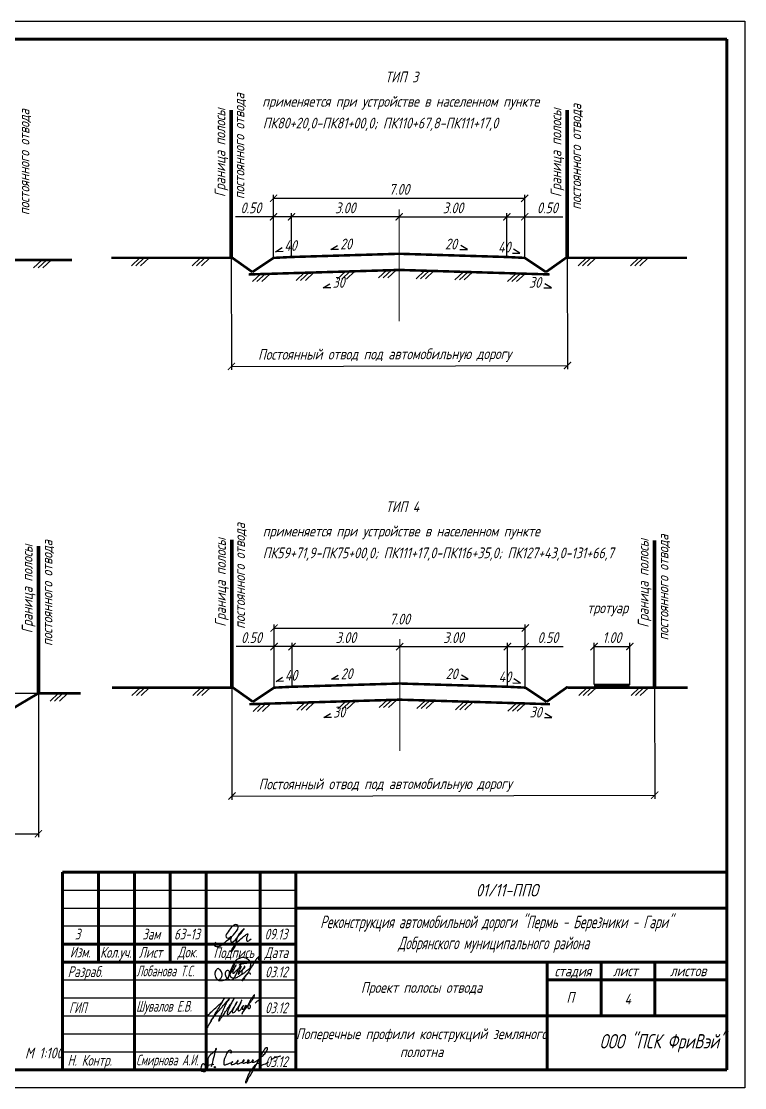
# Model space of a CAD drawing. Header units: inches. Extents: x 1146 to 1566, y -325 to -28.
# Drawn here: x 1364.7 to 1566.2, y -324.6 to -27.6 of the extents above; entities that cross this region are included whole.
import ezdxf
from ezdxf.enums import TextEntityAlignment as Align

# ---------------------------------------------------------------- set-up
doc = ezdxf.new("R2010")
doc.units = ezdxf.units.IN
doc.header["$MEASUREMENT"] = 0
doc.linetypes.add('CENTER', pattern=[50.8, 31.75, -6.35, 6.35, -6.35])
doc.linetypes.add('CONTI', pattern=[0])
for name, color, linetype in [('FORMAT', 7, 'Continuous'), ('RAMKA', 7, 'CONTI'), ('ось', 1, 'CENTER')]:
    doc.layers.add(name, color=color, linetype=linetype)
doc.layers.add('проект', color=7, linetype='Continuous', lineweight=80)
doc.styles.add('ГОСТ', font='gost.TTF', dxfattribs={"oblique": 15, "height": 3})
doc.dimstyles.get("Standard").update_dxf_attribs({"dimtxt": 3, "dimasz": 2, "dimexe": 1, "dimexo": 0, "dimgap": 1, "dimtad": 1, "dimlfac": 0.1, "dimzin": 0, "dimdsep": 46, "dimtxsty": 'ГОСТ', "dimblk": 'ARCHTICK', "dimcen": 1, "dimclrd": 256, "dimclre": 256, "dimclrt": 256, "dimadec": 0, "dimazin": 0, "dimtfac": 1, "dimtofl": 0, "dimtmove": 0, "dimatfit": 3, "dimldrblk": 'OBLIQUE', "dimfxl": 0, "dimtolj": 1, "dimtzin": 0, "dimlwd": -1, "dimlwe": -1, "dimarcsym": 0})

# ---------------------------------------------------------------- blocks, each defined once
blk = doc.blocks.new('_ArchTick')
at = {"color": 0, "linetype": 'ByBlock', "const_width": 0.15}
blk.add_lwpolyline([(-0.5, -0.5), (0.5, 0.5)], dxfattribs=at)
blk = doc.blocks.new('*D19')
for p, q in [((1174.91, -214.79), (1174.91, -254.92)), ((1369.51, -214.79), (1369.51, -254.92)), ((1174.91, -253.92), (1369.51, -253.92))]:
    blk.add_line(p, q)
at = {"layer": 'DEFPOINTS', "color": 0}
for p in [(1174.91, -214.79), (1369.51, -214.79), (1369.51, -253.92)]:
    blk.add_point(p, dxfattribs=at)
at = {"xscale": 2, "yscale": 2, "zscale": 2, "rotation": 180}
blk.add_blockref('_ArchTick', (1174.91, -253.92), dxfattribs=at)
at = {"xscale": 2, "yscale": 2, "zscale": 2}
blk.add_blockref('_ArchTick', (1369.51, -253.92), dxfattribs=at)
at = {"insert": (1268.17, -250.99), "char_height": 3, "attachment_point": 5, "style": 'ГОСТ'}
blk.add_mtext('\\A1;Постоянный отвод под автомобильную дорогу', dxfattribs=at)
blk = doc.blocks.new('_OBLIQUE')
at = {"color": 0, "linetype": 'ByBlock'}
blk.add_line((-0.5, -0.5), (0.5, 0.5), dxfattribs=at)
blk = doc.blocks.new('A$C454C6DFE')
at = {"color": 166, "lineweight": 30, "true_color": 0x051076}
for points, end_tangent in [([(0.13, -5.26), (0.88, -4.43), (1.78, -3.56), (2.94, -2.48), (3.85, -1.67), (4.52, -1.09), (5.02, -0.26), (5.06, -0.19), (5, -0.17), (4.8, -0.39), (4.49, -1.03), (3.84, -2.17), (2.87, -3.74), (2.39, -4.48), (2.01, -5.19), (1.61, -5.96), (1.12, -6.84), (0.74, -7.5), (0.36, -8.17), (0.32, -8.38), (0.49, -8.02), (1.1, -6.9), (1.81, -5.72), (3.18, -4.01), (4.26, -2.75), (4.89, -1.95), (5.58, -1.18), (6.14, -0.56), (6.4, -0.29), (6.14, -0.72), (5.68, -1.3), (5.13, -2.42), (4.5, -3.87), (3.87, -5.22), (3.58, -5.84), (3.48, -6.26), (3.47, -6.42), (3.61, -6.42), (3.9, -5.91), (4.2, -5.53), (4.7, -4.87), (5.42, -3.81), (6.35, -2.42), (6.94, -1.55), (7.59, -0.55), (7.7, -0.3), (7.66, -0.32), (7.63, -0.41), (7.44, -0.75), (6.92, -1.71), (6.44, -2.63), (6.12, -3.4), (5.95, -3.88), (5.88, -4.33), (5.88, -4.55), (5.97, -4.66), (6.29, -4.52), (7.04, -3.71), (7.63, -2.83), (8.13, -1.99), (8.53, -1.31), (8.61, -1.09), (8.55, -1.09), (8.48, -1.28), (8.17, -1.85), (7.42, -3.28), (7.27, -3.74), (7.33, -4.02), (7.47, -4.11), (7.86, -3.97), (8.43, -3.3), (9.09, -2.43), (9.57, -1.45), (9.88, -0.86), (9.96, -0.66), (9.94, -0.63), (9.89, -0.63), (9.8, -0.74), (9.65, -1.11), (9.4, -1.74), (8.92, -2.92), (8.86, -3.32), (8.9, -3.52), (9.04, -3.6), (9.28, -3.51), (9.56, -3.31), (9.85, -2.93), (10.23, -2.35), (10.38, -2.14), (10.38, -2.15), (10.33, -2.23), (10.12, -2.65), (10, -2.9), (10.07, -3.12), (10.28, -3.17), (10.56, -2.96), (10.9, -2.45), (11.11, -2.05), (11.12, -2.05), (11.07, -2.16), (10.83, -2.69), (10.48, -3.5), (10.19, -3.99), (9.99, -4.45), (10.01, -4.51), (10.01, -4.45), (10.04, -4.33), (10.59, -3.5), (11.31, -2.51), (12.38, -1.14), (12.97, -0.32), (13.24, 0.16), (13.47, 0.63), (13.46, 0.82), (13.34, 0.81), (13.13, 0.53), (12.51, -0.33), (12.07, -1.15), (11.83, -1.66), (11.65, -2.13), (11.6, -2.42), (11.62, -2.72), (11.77, -2.96), (12.03, -2.95), (12.25, -2.76), (12.34, -2.37), (12.3, -2.17), (11.97, -2), (11.67, -2.07)], (1, 0)), ([(13.62, -1.47), (13.98, -1.12), (14.31, -0.86), (14.75, -0.56)], (0.849577, 0.527465))]:
    blk.add_spline(points, degree=3, dxfattribs=dict(at, end_tangent=end_tangent))
blk = doc.blocks.new('A$C14F24BE0')
at = {"lineweight": 30, "true_color": 0x0718b0}
blk.add_hatch(color=164, dxfattribs=at).paths.add_polyline_path([(2.59, -4.28, 1), (2.22, -4.28, 1)])
at = {"color": 164, "lineweight": 30, "true_color": 0x0718b0}
blk.add_line((0.23, -3.77), (2.15, -3.46), dxfattribs=at)
blk.add_circle((2.41, -4.28), 0.188, dxfattribs=at)
at = {"color": 164, "lineweight": 30, "true_color": 0x0718b0, "start_tangent": (0.860782, 0.508973)}
blk.add_spline([(-0.49, -3.72), (-0.53, -3.41), (-0.97, -3.39), (-1.41, -4.2), (-1.56, -4.93), (-1.23, -5.39), (-0.51, -5.53), (0.18, -5.03), (0.49, -4.37), (0.54, -3.46), (0.54, -2.34), (0.7, -1.49), (1.39, -0.62), (2.25, 0.06), (2.84, 0.7), (2.86, 0.84), (2.62, 0.84), (2.58, 0.68), (2.53, 0.39), (2.33, -0.49), (1.73, -2.9), (1.4, -4.2)], degree=3, dxfattribs=at)
at = {"color": 164, "lineweight": 30, "true_color": 0x0718b0}
blk.add_spline([(6.77, 0.11), (6.74, -0.04), (6.79, -0.24), (6.92, -0.26), (7.09, -0.16), (7.09, 0.14), (6.88, 0.35), (6.43, 0.38), (5.77, -0.36), (5.14, -1.9), (4.88, -2.85), (4.92, -3.36), (5, -3.67), (5.34, -3.61), (6.15, -3.34), (6.88, -3.04), (7.36, -2.85), (7.4, -2.79), (7.32, -2.73), (7.19, -2.85), (7, -3.26), (6.97, -3.45), (7.06, -3.54), (7.66, -3.49), (8.18, -3.22), (8.59, -2.97), (8.86, -2.68), (8.93, -2.53), (8.83, -2.42), (8.63, -2.67), (8.53, -2.94), (8.56, -3.29), (8.72, -3.4), (9.19, -3.27), (9.87, -2.95), (10.43, -2.58), (10.6, -2.39), (10.51, -2.24), (10.35, -2.37), (10.18, -2.67), (10.14, -3.05), (10.34, -3.15), (11.15, -2.95), (11.87, -2.68), (12.01, -2.52), (11.84, -2.33), (11.57, -2.35), (11.48, -2.81), (11.4, -3.04), (11.51, -3.18), (11.8, -3.1), (12.44, -2.88), (12.85, -2.64), (13.16, -2.41), (12.94, -2.3), (12.77, -2.54), (12.75, -2.82), (12.98, -2.92), (13.39, -2.85), (13.99, -2.54), (15.11, -1.65), (16.08, -0.78), (16.87, 0.22), (17.11, 0.74), (17.11, 0.96), (16.96, 1.14), (16.74, 1.1), (16.26, 0.68), (15.72, -0.11), (15.15, -1.16), (14.5, -2.43), (13.2, -4.96), (12.11, -6.78), (11.69, -7.49), (11.41, -8.15), (11.23, -8.5), (11.09, -8.72), (11.04, -8.62), (11.21, -7.82), (11.74, -6.57), (12.73, -4.88), (13.44, -4), (13.86, -3.56), (14.24, -3.3), (14.59, -3.15), (14.83, -3.18), (14.87, -3.49), (14.87, -3.8), (14.9, -3.95), (15.51, -3.69), (16.19, -3.43), (16.79, -3.21), (17.39, -2.82)], degree=3, dxfattribs=at)
at = {"color": 164, "lineweight": 30, "true_color": 0x0718b0, "end_tangent": (1, 0)}
blk.add_spline([(18.13, -2.16), (18.79, -1.78), (19.45, -1.52), (20.76, -1.14)], degree=3, dxfattribs=at)
blk = doc.blocks.new('A$C28EC4028')
at = {"color": 142, "lineweight": 30, "true_color": 0x339ecc}
for points, end_tangent in [([(8.35, -0.77), (8.09, -1.27), (7.76, -1.96), (7.51, -2.43), (7.41, -2.75), (7.37, -2.98), (7.41, -3.11), (7.6, -3.07), (8.04, -2.71), (8.68, -2.12), (9.63, -1.17), (9.64, -1.16), (9.66, -1.16), (9.69, -1.17), (9.7, -1.2), (9.67, -1.39), (9.55, -1.66), (9.33, -2.08), (9.17, -2.47), (9.04, -2.83), (8.91, -3.14), (8.9, -3.25), (8.91, -3.36), (8.97, -3.39), (9.06, -3.33), (9.41, -2.93), (9.83, -2.37), (10.12, -2.12), (10.31, -1.88), (10.54, -1.73), (10.72, -1.6), (10.77, -1.45), (10.79, -1.31), (10.78, -1.2), (10.75, -1.16), (10.66, -1.22), (10.59, -1.4), (10.36, -1.76), (10.12, -2.2), (9.94, -2.58), (9.9, -2.79), (9.9, -2.97), (9.9, -3.12), (9.97, -3.26), (10.11, -3.27), (10.42, -3.14), (10.83, -2.79), (11.37, -2.39), (11.9, -1.97), (12.22, -1.68), (12.37, -1.17), (12.4, -0.52), (12.29, 0.12), (11.75, 0.64), (11.31, 0.89), (10.68, 1.15), (10.16, 1.25), (9.24, 0.98), (8.35, 0.51), (7.84, -0.18), (7.37, -1.02), (6.89, -2.18), (5.97, -4.8)], (-0.306619, -0.951832)), ([(8.15, 0.29), (8.21, 0.36), (8.34, 0.29), (8.32, 0.16), (7.92, -0.59), (7.54, -1.53), (7.1, -2.48), (6.78, -3.04), (6.65, -3.3), (6.59, -3.48), (6.66, -3.78), (6.87, -4.18), (7.29, -4.38), (7.78, -4.44), (8.68, -4.19), (9.66, -3.6), (10.37, -3.17)], (0.496138, -0.868244)), ([(14.51, 0.56), (14.67, 0.9), (14.77, 1.23), (14.79, 1.45), (14.76, 1.57), (14.67, 1.55), (14.52, 1.39), (14.06, 0.85), (13.77, 0.48), (13.31, -0.35), (12.34, -1.82), (11.81, -2.77), (11.33, -3.38), (10.94, -4.04), (10.66, -4.45), (10.35, -4.89), (10.11, -5.23), (10.03, -5.22), (10.03, -5.17), (10.07, -5.03), (10.46, -4.39), (11.01, -3.7), (11.47, -3.27), (11.84, -3), (12.03, -2.98), (12.19, -3.14), (12.32, -3.34), (12.44, -3.31)], (-0.832612, 0.553856))]:
    blk.add_spline(points, degree=3, dxfattribs=dict(at, end_tangent=end_tangent))
for points in [[(3.57, -5.33), (3.91, -4.78), (4.33, -4.02), (4.44, -3.29), (4.31, -2.74), (3.89, -2.22), (3.54, -1.92), (3.3, -1.83), (2.93, -2.1), (2.54, -2.6), (2.45, -3.12), (2.5, -3.88), (2.8, -4.48), (3.24, -4.91), (3.59, -5.06), (4.17, -5.16), (4.98, -5.03), (5.79, -4.61), (6.29, -3.97), (6.51, -3.17), (6.47, -2.67), (6.34, -2.44), (5.88, -2.39), (5.47, -2.64), (5.33, -3.03), (5.33, -3.51), (5.45, -4.03), (5.73, -4.44), (6.11, -4.72), (6.62, -4.9), (7.25, -4.91), (7.85, -4.34), (8.38, -3.39), (9.13, -1.81), (9.82, -0.37)], [(9.29, -0.84), (9.29, -0.76), (9.39, -0.68), (9.73, -0.55), (10.5, -0.39), (11.55, -0.25)]]:
    blk.add_spline(points, degree=3, dxfattribs=at)
blk = doc.blocks.new('*D29')
for p, q in [((1423.2, -93.54), (1423.28, -124.75)), ((1516.79, -93.29), (1516.87, -124.51)), ((1423.27, -123.75), (1516.87, -123.51))]:
    blk.add_line(p, q)
at = {"layer": 'DEFPOINTS', "color": 0}
for p in [(1423.2, -93.54), (1516.79, -93.29), (1516.87, -123.51)]:
    blk.add_point(p, dxfattribs=at)
at = {"xscale": 2, "yscale": 2, "zscale": 2}
for p, rotation in [((1423.27, -123.75), 180.1497429077631), ((1516.87, -123.51), 0.149742907763105)]:
    blk.add_blockref('_ArchTick', p, dxfattribs=dict(at, rotation=rotation))
at = {"insert": (1465.95, -120.71), "char_height": 3, "attachment_point": 5, "rotation": 0.1497, "style": 'ГОСТ'}
blk.add_mtext('\\A1;Постоянный отвод под автомобильную дорогу', dxfattribs=at)
blk = doc.blocks.new('*D30')
for p, q in [((1439.99, -93.19), (1439.99, -81.1)), ((1469.99, -82.1), (1439.99, -82.1))]:
    blk.add_line(p, q)
at = {"layer": 'DEFPOINTS', "color": 0}
for p in [(1439.99, -82.1), (1439.99, -93.19), (1469.99, -92.39)]:
    blk.add_point(p, dxfattribs=at)
at = {"xscale": 2, "yscale": 2, "zscale": 2, "rotation": 180}
blk.add_blockref('_ArchTick', (1439.99, -82.1), dxfattribs=at)
at = {"xscale": 2, "yscale": 2, "zscale": 2}
blk.add_blockref('_ArchTick', (1469.99, -82.1), dxfattribs=at)
at = {"insert": (1454.99, -79.6), "char_height": 3, "attachment_point": 5, "style": 'ГОСТ'}
blk.add_mtext('\\A1;3.00', dxfattribs=at)
blk = doc.blocks.new('*D31')
for p, q in [((1434.99, -82.1), (1424.4, -82.1)), ((1434.99, -93.54), (1434.99, -81.1)), ((1439.99, -82.1), (1434.99, -82.1)), ((1439.99, -93.19), (1439.99, -81.1))]:
    blk.add_line(p, q)
at = {"layer": 'DEFPOINTS', "color": 0}
for p in [(1434.99, -82.1), (1434.99, -93.54), (1439.99, -93.19)]:
    blk.add_point(p, dxfattribs=at)
at = {"xscale": 2, "yscale": 2, "zscale": 2, "rotation": 180}
blk.add_blockref('_ArchTick', (1434.99, -82.1), dxfattribs=at)
at = {"xscale": 2, "yscale": 2, "zscale": 2}
blk.add_blockref('_ArchTick', (1439.99, -82.1), dxfattribs=at)
at = {"insert": (1428.69, -79.6), "char_height": 3, "attachment_point": 5, "style": 'ГОСТ'}
blk.add_mtext('\\A1;0.50', dxfattribs=at)
blk = doc.blocks.new('*D32')
for p, q in [((1434.99, -93.54), (1434.99, -75.94)), ((1434.99, -76.94), (1504.97, -76.94)), ((1504.97, -93.52), (1504.97, -75.94))]:
    blk.add_line(p, q)
at = {"layer": 'DEFPOINTS', "color": 0}
for p in [(1504.97, -76.94), (1434.99, -93.54), (1504.97, -93.52)]:
    blk.add_point(p, dxfattribs=at)
at = {"xscale": 2, "yscale": 2, "zscale": 2, "rotation": 180}
blk.add_blockref('_ArchTick', (1434.99, -76.94), dxfattribs=at)
at = {"xscale": 2, "yscale": 2, "zscale": 2}
blk.add_blockref('_ArchTick', (1504.97, -76.94), dxfattribs=at)
at = {"insert": (1469.99, -74.44), "char_height": 3, "attachment_point": 5, "style": 'ГОСТ'}
blk.add_mtext('\\A1;7.00', dxfattribs=at)
blk = doc.blocks.new('*D33')
for p, q in [((1469.99, -82.1), (1499.99, -82.1)), ((1499.99, -93.19), (1499.99, -81.1))]:
    blk.add_line(p, q)
at = {"layer": 'DEFPOINTS', "color": 0}
for p in [(1499.99, -82.1), (1469.99, -92.39), (1499.99, -93.19)]:
    blk.add_point(p, dxfattribs=at)
at = {"xscale": 2, "yscale": 2, "zscale": 2, "rotation": 180}
blk.add_blockref('_ArchTick', (1469.99, -82.1), dxfattribs=at)
at = {"xscale": 2, "yscale": 2, "zscale": 2}
blk.add_blockref('_ArchTick', (1499.99, -82.1), dxfattribs=at)
at = {"insert": (1484.99, -79.6), "char_height": 3, "attachment_point": 5, "style": 'ГОСТ'}
blk.add_mtext('\\A1;3.00', dxfattribs=at)
blk = doc.blocks.new('*D34')
for p, q in [((1499.99, -93.19), (1499.99, -81.1)), ((1499.99, -82.1), (1504.97, -82.1)), ((1504.97, -93.52), (1504.97, -81.1)), ((1504.97, -82.1), (1515.56, -82.1))]:
    blk.add_line(p, q)
at = {"layer": 'DEFPOINTS', "color": 0}
for p in [(1504.97, -82.1), (1499.99, -93.19), (1504.97, -93.52)]:
    blk.add_point(p, dxfattribs=at)
at = {"xscale": 2, "yscale": 2, "zscale": 2, "rotation": 180}
blk.add_blockref('_ArchTick', (1499.99, -82.1), dxfattribs=at)
at = {"xscale": 2, "yscale": 2, "zscale": 2}
blk.add_blockref('_ArchTick', (1504.97, -82.1), dxfattribs=at)
at = {"insert": (1511.26, -79.6), "char_height": 3, "attachment_point": 5, "style": 'ГОСТ'}
blk.add_mtext('\\A1;0.50', dxfattribs=at)
blk = doc.blocks.new('Ярков')
at = {"color": 5}
blk.add_spline([(79, 129), (13, 69), (13, -43), (130, -104), (528, 81), (1153, 649), (1307, 1063), (1178, 1119), (1014, 1027), (767, 723), (660, 429), (777, 373), (943, 459), (908, 275), (948, 140), (1252, 372), (1493, 651), (1671, 899), (1505, 740), (1346, 534), (1209, 145), (1104, -184), (931, -391), (1101, -82), (1404, 259), (1742, 538), (1872, 606), (1805, 382), (1834, 194), (2053, 335)], degree=3, dxfattribs=at)
blk = doc.blocks.new('*D36')
for p, q in [((1423.36, -213.23), (1423.42, -244.43)), ((1541.1, -212.99), (1541.17, -244.18)), ((1423.42, -243.43), (1541.17, -243.18))]:
    blk.add_line(p, q)
at = {"layer": 'DEFPOINTS', "color": 0}
for p in [(1423.36, -213.23), (1541.1, -212.99), (1541.17, -243.18)]:
    blk.add_point(p, dxfattribs=at)
at = {"xscale": 2, "yscale": 2, "zscale": 2}
for p, rotation in [((1423.42, -243.43), 180.1190267372458), ((1541.17, -243.18), 0.1190267372458158)]:
    blk.add_blockref('_ArchTick', p, dxfattribs=dict(at, rotation=rotation))
at = {"insert": (1466.11, -240.41), "char_height": 3, "attachment_point": 5, "rotation": 0.119, "style": 'ГОСТ'}
blk.add_mtext('\\A1;Постоянный отвод под автомобильную дорогу', dxfattribs=at)
blk = doc.blocks.new('*D37')
for p, q in [((1440.15, -212.88), (1440.15, -200.79)), ((1470.15, -201.79), (1440.15, -201.79))]:
    blk.add_line(p, q)
at = {"layer": 'DEFPOINTS', "color": 0}
for p in [(1440.15, -201.79), (1440.15, -212.88), (1470.15, -212.08)]:
    blk.add_point(p, dxfattribs=at)
at = {"xscale": 2, "yscale": 2, "zscale": 2, "rotation": 180}
blk.add_blockref('_ArchTick', (1440.15, -201.79), dxfattribs=at)
at = {"xscale": 2, "yscale": 2, "zscale": 2}
blk.add_blockref('_ArchTick', (1470.15, -201.79), dxfattribs=at)
at = {"insert": (1455.15, -199.29), "char_height": 3, "attachment_point": 5, "style": 'ГОСТ'}
blk.add_mtext('\\A1;3.00', dxfattribs=at)
blk = doc.blocks.new('*D38')
for p, q in [((1435.15, -201.79), (1424.56, -201.79)), ((1435.15, -213.23), (1435.15, -200.79)), ((1440.15, -201.79), (1435.15, -201.79)), ((1440.15, -212.88), (1440.15, -200.79))]:
    blk.add_line(p, q)
at = {"layer": 'DEFPOINTS', "color": 0}
for p in [(1435.15, -201.79), (1435.15, -213.23), (1440.15, -212.88)]:
    blk.add_point(p, dxfattribs=at)
at = {"xscale": 2, "yscale": 2, "zscale": 2, "rotation": 180}
blk.add_blockref('_ArchTick', (1435.15, -201.79), dxfattribs=at)
at = {"xscale": 2, "yscale": 2, "zscale": 2}
blk.add_blockref('_ArchTick', (1440.15, -201.79), dxfattribs=at)
at = {"insert": (1428.85, -199.29), "char_height": 3, "attachment_point": 5, "style": 'ГОСТ'}
blk.add_mtext('\\A1;0.50', dxfattribs=at)
blk = doc.blocks.new('*D39')
for p, q in [((1435.15, -213.23), (1435.15, -195.64)), ((1505.13, -213.21), (1505.13, -195.64)), ((1435.15, -196.64), (1505.13, -196.64))]:
    blk.add_line(p, q)
at = {"layer": 'DEFPOINTS', "color": 0}
for p in [(1505.13, -196.64), (1435.15, -213.23), (1505.13, -213.21)]:
    blk.add_point(p, dxfattribs=at)
at = {"xscale": 2, "yscale": 2, "zscale": 2, "rotation": 180}
blk.add_blockref('_ArchTick', (1435.15, -196.64), dxfattribs=at)
at = {"xscale": 2, "yscale": 2, "zscale": 2}
blk.add_blockref('_ArchTick', (1505.13, -196.64), dxfattribs=at)
at = {"insert": (1470.15, -194.14), "char_height": 3, "attachment_point": 5, "style": 'ГОСТ'}
blk.add_mtext('\\A1;7.00', dxfattribs=at)
blk = doc.blocks.new('*D40')
for p, q in [((1470.15, -201.79), (1500.15, -201.79)), ((1500.15, -212.88), (1500.15, -200.79))]:
    blk.add_line(p, q)
at = {"layer": 'DEFPOINTS', "color": 0}
for p in [(1500.15, -201.79), (1470.15, -212.08), (1500.15, -212.88)]:
    blk.add_point(p, dxfattribs=at)
at = {"xscale": 2, "yscale": 2, "zscale": 2, "rotation": 180}
blk.add_blockref('_ArchTick', (1470.15, -201.79), dxfattribs=at)
at = {"xscale": 2, "yscale": 2, "zscale": 2}
blk.add_blockref('_ArchTick', (1500.15, -201.79), dxfattribs=at)
at = {"insert": (1485.15, -199.29), "char_height": 3, "attachment_point": 5, "style": 'ГОСТ'}
blk.add_mtext('\\A1;3.00', dxfattribs=at)
blk = doc.blocks.new('*D41')
for p, q in [((1500.15, -212.88), (1500.15, -200.79)), ((1500.15, -201.79), (1505.13, -201.79)), ((1505.13, -213.21), (1505.13, -200.79)), ((1505.13, -201.79), (1515.72, -201.79))]:
    blk.add_line(p, q)
at = {"layer": 'DEFPOINTS', "color": 0}
for p in [(1505.13, -201.79), (1500.15, -212.88), (1505.13, -213.21)]:
    blk.add_point(p, dxfattribs=at)
at = {"xscale": 2, "yscale": 2, "zscale": 2, "rotation": 180}
blk.add_blockref('_ArchTick', (1500.15, -201.79), dxfattribs=at)
at = {"xscale": 2, "yscale": 2, "zscale": 2}
blk.add_blockref('_ArchTick', (1505.13, -201.79), dxfattribs=at)
at = {"insert": (1511.42, -199.29), "char_height": 3, "attachment_point": 5, "style": 'ГОСТ'}
blk.add_mtext('\\A1;0.50', dxfattribs=at)
blk = doc.blocks.new('*D42')
for p, q in [((1524.29, -212.38), (1524.29, -200.79)), ((1524.29, -201.79), (1534.24, -201.79)), ((1534.24, -212.48), (1534.24, -200.79))]:
    blk.add_line(p, q)
at = {"layer": 'DEFPOINTS', "color": 0}
for p in [(1534.24, -201.79), (1524.29, -212.38), (1534.24, -212.48)]:
    blk.add_point(p, dxfattribs=at)
at = {"xscale": 2, "yscale": 2, "zscale": 2, "rotation": 180}
blk.add_blockref('_ArchTick', (1524.29, -201.79), dxfattribs=at)
at = {"xscale": 2, "yscale": 2, "zscale": 2}
blk.add_blockref('_ArchTick', (1534.24, -201.79), dxfattribs=at)
at = {"insert": (1529.26, -199.29), "char_height": 3, "attachment_point": 5, "style": 'ГОСТ'}
blk.add_mtext('\\A1;1.00', dxfattribs=at)

msp = doc.modelspace()

# ---------------------------------------------------------------- linework, layer by layer
for p, q in [((1146.238, -27.645), (1566.238, -27.645)), ((1566.238, -27.645), (1566.238, -324.645)), ((1435.54, -91.816), (1437.37, -90.663)), ((1437.645, -91.751), (1435.546, -91.819)), ((1450.958, -91.2), (1452.808, -90.079)), ((1453.065, -91.172), (1450.965, -91.203)), ((1486.92, -91.172), (1489.02, -91.203)), ((1489.026, -91.2), (1487.176, -90.079)), ((1503.628, -92.26), (1501.798, -91.107)), ((1501.522, -92.195), (1503.621, -92.263)), ((1448.852, -101.882), (1450.702, -100.761)), ((1512.396, -101.882), (1510.546, -100.761)), ((1450.958, -101.854), (1448.858, -101.885)), ((1510.29, -101.854), (1512.39, -101.885)), ((1435.701, -211.51), (1437.531, -210.357)), ((1451.119, -210.894), (1452.969, -209.773)), ((1453.225, -210.866), (1451.126, -210.897)), ((1487.081, -210.866), (1489.18, -210.897)), ((1489.187, -210.894), (1487.337, -209.773)), ((1503.789, -211.954), (1501.959, -210.801)), ((1437.806, -211.445), (1435.707, -211.513)), ((1501.683, -211.889), (1503.782, -211.957)), ((1449.012, -221.576), (1450.862, -220.455)), ((1451.119, -221.548), (1449.019, -221.579)), ((1510.451, -221.548), (1512.55, -221.579)), ((1512.557, -221.576), (1510.707, -220.455)), ((1566.238, -324.645), (1146.238, -324.645))]:
    msp.add_line(p, q)
at = {"lineweight": 25, "ltscale": 3}
for p, q in [((1370.497, -94.136), (1368.161, -96.326)), ((1371.732, -94.136), (1369.395, -96.326)), ((1373.079, -94.136), (1370.743, -96.326)), ((1397.742, -93.536), (1395.405, -95.726)), ((1398.977, -93.536), (1396.64, -95.726)), ((1400.324, -93.536), (1397.987, -95.726)), ((1414.668, -93.536), (1412.331, -95.726)), ((1415.903, -93.536), (1413.566, -95.726)), ((1417.25, -93.536), (1414.913, -95.726)), ((1522.181, -93.536), (1519.844, -95.726)), ((1523.415, -93.536), (1521.079, -95.726)), ((1524.763, -93.536), (1522.426, -95.726)), ((1536.762, -93.536), (1534.425, -95.726)), ((1537.996, -93.536), (1535.66, -95.726)), ((1539.343, -93.536), (1537.007, -95.726)), ((1431.481, -97.964), (1429.145, -100.154)), ((1432.716, -97.964), (1430.379, -100.154)), ((1434.063, -97.964), (1431.727, -100.154)), ((1443.652, -97.599), (1441.315, -99.789)), ((1444.886, -97.599), (1442.55, -99.789)), ((1446.233, -97.599), (1443.897, -99.789)), ((1455.1, -97.256), (1452.764, -99.445)), ((1456.335, -97.256), (1453.999, -99.445)), ((1457.682, -97.256), (1455.346, -99.445)), ((1466.605, -96.911), (1464.268, -99.1)), ((1467.839, -96.911), (1465.503, -99.1)), ((1469.186, -96.911), (1466.85, -99.1)), ((1477.08, -97.176), (1474.743, -99.366)), ((1478.314, -97.176), (1475.978, -99.366)), ((1479.662, -97.176), (1477.325, -99.366)), ((1487.863, -97.5), (1485.526, -99.69)), ((1489.098, -97.5), (1486.761, -99.69)), ((1490.445, -97.5), (1488.108, -99.69)), ((1502.468, -97.938), (1500.131, -100.128)), ((1503.702, -97.938), (1501.366, -100.128)), ((1505.049, -97.938), (1502.713, -100.128)), ((1397.903, -213.23), (1395.566, -215.42)), ((1399.137, -213.23), (1396.801, -215.42)), ((1400.484, -213.23), (1398.148, -215.42)), ((1414.829, -213.23), (1412.492, -215.42)), ((1416.063, -213.23), (1413.727, -215.42)), ((1417.41, -213.23), (1415.074, -215.42)), ((1522.341, -213.23), (1520.005, -215.42)), ((1523.576, -213.23), (1521.24, -215.42)), ((1524.923, -213.23), (1522.587, -215.42)), ((1536.922, -213.23), (1534.586, -215.42)), ((1538.157, -213.23), (1535.82, -215.42)), ((1539.504, -213.23), (1537.168, -215.42)), ((1375.119, -214.792), (1372.783, -216.981)), ((1376.354, -214.792), (1374.017, -216.981)), ((1377.701, -214.792), (1375.364, -216.981)), ((1466.765, -216.605), (1464.429, -218.794)), ((1468, -216.605), (1465.664, -218.794)), ((1469.347, -216.605), (1467.011, -218.794)), ((1431.642, -217.658), (1429.305, -219.848)), ((1432.877, -217.658), (1430.54, -219.848)), ((1434.224, -217.658), (1431.887, -219.848)), ((1443.812, -217.293), (1441.476, -219.483)), ((1445.047, -217.293), (1442.711, -219.483)), ((1446.394, -217.293), (1444.058, -219.483)), ((1455.261, -216.95), (1452.925, -219.139)), ((1456.496, -216.95), (1454.159, -219.139)), ((1457.843, -216.95), (1455.507, -219.139)), ((1477.24, -216.87), (1474.904, -219.06)), ((1478.475, -216.87), (1476.139, -219.06)), ((1479.822, -216.87), (1477.486, -219.06)), ((1488.024, -217.194), (1485.687, -219.384)), ((1489.258, -217.194), (1486.922, -219.384)), ((1490.605, -217.194), (1488.269, -219.384)), ((1502.628, -217.632), (1500.292, -219.822)), ((1503.863, -217.632), (1501.526, -219.822)), ((1505.21, -217.632), (1502.874, -219.822))]:
    msp.add_line(p, q, dxfattribs=at)
at = {"color": 5, "const_width": 1}
for points in [[(1423.196, -52.3), (1423.196, -93.292)], [(1516.789, -52.3), (1516.789, -93.292)], [(1423.356, -171.994), (1423.356, -212.986)], [(1541.103, -172.239), (1541.103, -213.23)], [(1369.507, -173.8), (1369.507, -214.792)]]:
    msp.add_lwpolyline(points, dxfattribs=at)
at = {"const_width": 0.7}
for points in [[(1469.992, -92.386), (1439.992, -93.286)], [(1469.992, -92.386), (1499.992, -93.286)], [(1378.903, -94.136), (1360.031, -94.136)], [(1423.196, -93.536), (1389.809, -93.536)], [(1429.094, -97.469), (1423.196, -93.292)], [(1435.019, -93.519), (1429.094, -97.469)], [(1434.992, -93.536), (1439.992, -93.286)], [(1504.992, -93.536), (1499.992, -93.286)], [(1504.966, -93.519), (1510.891, -97.469)], [(1510.891, -97.469), (1516.789, -93.292)], [(1516.789, -93.536), (1550.176, -93.536)], [(1469.992, -96.886), (1428.107, -98.143)], [(1469.992, -96.886), (1511.878, -98.143)], [(1423.356, -213.23), (1389.969, -213.23)], [(1429.255, -217.163), (1423.356, -212.986)], [(1435.18, -213.213), (1429.255, -217.163)], [(1435.153, -213.23), (1440.153, -212.98)], [(1470.153, -212.08), (1440.153, -212.98)], [(1470.153, -212.08), (1500.153, -212.98)], [(1505.153, -213.23), (1500.153, -212.98)], [(1505.126, -213.213), (1511.051, -217.163)], [(1511.051, -217.163), (1516.95, -212.986)], [(1516.95, -213.23), (1550.337, -213.23)], [(1524.285, -212.481), (1534.243, -212.481)], [(1331.884, -237.099), (1369.507, -214.792)], [(1369.507, -214.792), (1381.237, -214.792)], [(1470.153, -216.58), (1428.268, -217.837)], [(1470.153, -216.58), (1512.038, -217.837)]]:
    msp.add_lwpolyline(points, dxfattribs=at)
at = {"color": 1, "lineweight": 30}
msp.add_lwpolyline([(1314.093, -214.792), (1369.507, -214.792)], dxfattribs=at)
at = {"layer": 'FORMAT', "linetype": 'Continuous', "lineweight": 70}
for p, q in [((1376.238, -264.645), (1561.238, -264.645)), ((1376.238, -319.645), (1376.238, -264.645)), ((1386.238, -289.645), (1386.238, -264.645)), ((1396.238, -319.645), (1396.238, -264.645)), ((1406.238, -289.645), (1406.238, -264.645)), ((1416.238, -319.645), (1416.238, -264.645)), ((1431.238, -319.645), (1431.238, -264.645)), ((1441.238, -319.645), (1441.238, -264.645)), ((1441.238, -274.645), (1561.238, -274.645)), ((1376.238, -284.645), (1441.238, -284.645)), ((1376.238, -289.645), (1561.238, -289.645)), ((1511.238, -319.645), (1511.238, -289.645)), ((1526.238, -304.645), (1526.238, -289.645)), ((1541.238, -304.645), (1541.238, -289.645)), ((1511.238, -294.645), (1561.238, -294.645)), ((1441.238, -304.645), (1561.238, -304.645)), ((1376.238, -319.645), (1561.238, -319.645))]:
    msp.add_line(p, q, dxfattribs=at)
at = {"layer": 'FORMAT', "color": 7}
for p, q in [((1561.238, -319.645), (1561.238, -264.645)), ((1376.238, -269.645), (1441.238, -269.645)), ((1376.238, -274.645), (1441.238, -274.645)), ((1441.238, -279.645), (1376.238, -279.65)), ((1376.238, -294.645), (1441.238, -294.645)), ((1376.238, -299.645), (1441.238, -299.645)), ((1376.238, -304.645), (1441.238, -304.645)), ((1376.238, -309.645), (1441.238, -309.645)), ((1376.238, -314.645), (1441.238, -314.645))]:
    msp.add_line(p, q, dxfattribs=at)
at = {"layer": 'ось', "ltscale": 0.5, "const_width": 0.3}
for points in [[(1469.992, -111.21), (1469.992, -80.01)], [(1470.153, -230.904), (1470.153, -199.704)]]:
    msp.add_lwpolyline(points, dxfattribs=at)
at = {"layer": 'проект', "color": 0}
for p, q in [((1561.238, -32.645), (1162.653, -32.645)), ((1561.238, -319.645), (1561.238, -32.645)), ((1162.653, -319.645), (1561.238, -319.645))]:
    msp.add_line(p, q, dxfattribs=at)

# ---------------------------------------------------------------- block references
at = {"color": 5, "xscale": 0.005, "yscale": 0.005, "zscale": 0.005}
msp.add_blockref('Ярков', (1418.489, -284.829), dxfattribs=at)
msp.add_blockref('A$C28EC4028', (1416.238, -289.645))
at = {"layer": 'FORMAT'}
msp.add_blockref('A$C454C6DFE', (1416.238, -299.645), dxfattribs=at)
at = {"layer": 'RAMKA'}
msp.add_blockref('A$C14F24BE0', (1416.238, -314.645), dxfattribs=at)

# ---------------------------------------------------------------- texts
at = {"style": 'ГОСТ', "oblique": 15}
for s, p in [('ТИП 3', (1466.088, -44.632)), ('применяется при устройстве в населенном пункте', (1431.849, -51.435)), ('ПК80+20,0-ПК81+00,0; ПК110+67,8-ПК111+17,0', (1432.01, -57.488)), ('40', (1437.982, -91.586)), ('40', (1497.538, -92.03)), ('ТИП 4', (1466.249, -164.326)), ('применяется при устройстве в населенном пункте', (1432.01, -171.129)), ('ПК59+71,9-ПК75+00,0; ПК111+17,0-ПК116+35,0; ПК127+43,0-131+66,7', (1432.01, -177.195)), ('тротуар', (1522.375, -192.514)), ('40', (1438.143, -211.28)), ('40', (1497.699, -211.724))]:
    msp.add_text(s, height=3, dxfattribs=at).set_placement(p)
at = {"color": 0, "style": 'ГОСТ', "oblique": 15}
for s, p in [('постоянного отвода', (1426.892, -77.168)), ('постоянного отвода', (1520.7, -80.136)), ('постоянного отвода', (1367, -81.628)), ('Граница полосы', (1421.567, -76.592)), ('Граница полосы', (1515.161, -76.592)), ('постоянного отвода', (1427.053, -196.862)), ('постоянного отвода', (1373.419, -201.636)), ('Граница полосы', (1421.727, -196.286)), ('Граница полосы', (1539.475, -196.531)), ('постоянного отвода', (1545.014, -200.075)), ('Граница полосы', (1367.88, -198.092))]:
    msp.add_text(s, height=3, rotation=90, dxfattribs=at).set_placement(p)
at = {"style": 'ГОСТ', "oblique": 15}
for s, rotation, p in [('20', 1, (1453.568, -91.203)), ('20', 359, (1482.769, -91.139)), ('30', 1, (1451.462, -101.884)), ('30', 359, (1506.139, -101.821)), ('20', 1, (1453.729, -210.897)), ('20', 359, (1482.93, -210.833)), ('30', 1, (1451.623, -221.578)), ('30', 359, (1506.3, -221.515))]:
    msp.add_text(s, height=3, rotation=rotation, dxfattribs=at).set_placement(p)
at = {"lineweight": -3, "style": 'ГОСТ', "oblique": 15}
msp.add_text('М 1:100', height=3, dxfattribs=at).set_placement((1370.993, -314.982), align=Align.MIDDLE)
at = {"layer": 'FORMAT', "color": 0, "lineweight": -3, "style": 'ГОСТ', "oblique": 15}
msp.add_text('01/11-ППО', height=3.5, dxfattribs=at).set_placement((1491.36, -271.396))
at = {"layer": 'FORMAT', "lineweight": -3, "style": 'ГОСТ', "oblique": 15}
for s, height, width, p in [('Изм.  ', 3, 0.9, (1378.277, -288.385)), ('Кол.уч.  ', 3, 0.9, (1386.701, -288.449)), ('Лист ', 3, 0.9, (1397.452, -288.449)), ('Док.  ', 3, 0.9, (1408.277, -288.385)), ('Подпись', 3, 0.9, (1418.277, -288.535)), ('Дата', 3, 0.9, (1432.515, -288.522)), ('ГИП', 3, 0.8, (1378.039, -303.866)), ('Шувалов Е.В.', 3, 0.8, (1396.729, -303.464)), ('ООО "ПСК ФриВэй" ', 4, 0.9, (1525.816, -313.724)), ('Н. Контр.', 3, 0.9, (1377.607, -318.518))]:
    msp.add_text(s, height=height, dxfattribs=dict(at, width=width)).set_placement(p)
at = {"layer": 'FORMAT', "color": 7, "lineweight": -3, "style": 'ГОСТ', "oblique": 15}
for s, p in [('стадия', (1513.264, -293.677)), ('лист  ', (1529.561, -293.606)), ('листов', (1545.416, -293.61)), ('П', (1516.591, -300.976)), ('4', (1532.76, -301.452))]:
    msp.add_text(s, height=3, dxfattribs=at).set_placement(p)
at = {"layer": 'FORMAT', "color": 0, "lineweight": -3, "style": 'ГОСТ', "oblique": 15, "width": 0.9}
for p in [(1432.668, -303.907), (1432.668, -318.907)]:
    msp.add_text('03.12', height=3, dxfattribs=at).set_placement(p)
at = {"layer": 'FORMAT', "char_height": 3, "width": 70, "attachment_point": 5, "style": 'ГОСТ'}
for s, insert in [('Проект полосы отвода', (1476.238, -297.145)), ('Поперечные профили конструкций земляного полотна', (1476.238, -312.145))]:
    msp.add_mtext(s, dxfattribs=dict(at, insert=insert))
at = {"layer": 'RAMKA', "color": 7, "lineweight": -3, "style": 'ГОСТ', "oblique": 15, "width": 0.8}
msp.add_text('Смирнова А.И.', height=3, dxfattribs=at).set_placement((1396.727, -318.428))
at = {"layer": 'проект', "color": 0, "lineweight": -3, "style": 'ГОСТ', "oblique": 15}
for s, height, width, p in [('Реконструкция автомобильной дороги "Пермь - Березники - Гари"', 3.5, 0.8, (1448.002, -280.225)), ('Добрянского муниципального района', 3.5, 0.8, (1469.694, -286.105)), ('03.12', 3, 0.9, (1432.668, -293.907))]:
    msp.add_text(s, height=height, dxfattribs=dict(at, width=width)).set_placement(p)
at = {"layer": 'проект', "lineweight": -3, "style": 'ГОСТ', "oblique": 15}
for s, width, p in [('3', 0.9, (1379.629, -283.385)), ('Зам', 0.9, (1398.452, -283.385)), ('63-13', 0.9, (1407.284, -283.385)), ('09.13', 0.9, (1432.512, -283.385)), ('Разраб.', 0.9, (1377.669, -293.817)), ('Лобанова Т.С.', 0.8, (1396.783, -293.637))]:
    msp.add_text(s, height=3, dxfattribs=dict(at, width=width)).set_placement(p)

# ---------------------------------------------------------------- dimensions: what is measured, and where the dimension line sits
for base, p1, p2, picture, middle in [((1504.966, -76.944), (1434.992, -93.536), (1504.966, -93.519), '*D32', (1469.992, -76.944)), ((1505.126, -196.638), (1435.153, -213.23), (1505.126, -213.213), '*D39', (1470.153, -196.638))]:
    dim = msp.add_linear_dim(base=base, p1=p1, p2=p2, dimstyle='Standard')
    dim.commit()
    dim.dimension.update_dxf_attribs({"geometry": picture, "text_midpoint": middle, "dimtype": 160})
for base, p1, p2, picture, middle in [((1434.992, -82.099), (1439.992, -93.186), (1434.992, -93.536), '*D31', (1428.694, -79.598)), ((1435.153, -201.793), (1440.153, -212.88), (1435.153, -213.23), '*D38', (1428.855, -199.292))]:
    dim = msp.add_linear_dim(base=base, p1=p1, p2=p2, angle=180, dimstyle='Standard')
    dim.commit()
    dim.dimension.update_dxf_attribs({"geometry": picture, "text_midpoint": middle})
for base, p1, p2, picture, middle in [((1439.992, -82.099), (1469.992, -92.386), (1439.992, -93.186), '*D30', (1454.992, -79.598)), ((1440.153, -201.793), (1470.153, -212.08), (1440.153, -212.88), '*D37', (1455.153, -199.292))]:
    dim = msp.add_linear_dim(base=base, p1=p1, p2=p2, angle=180, dimstyle='Standard', override={"dimse1": 1, "dimse2": 0, "dimsd1": 0})
    dim.commit()
    dim.dimension.update_dxf_attribs({"geometry": picture, "text_midpoint": middle})
for base, p1, p2, picture, middle in [((1499.992, -82.099), (1469.992, -92.386), (1499.992, -93.186), '*D33', (1484.992, -79.598)), ((1500.153, -201.793), (1470.153, -212.08), (1500.153, -212.88), '*D40', (1485.153, -199.292))]:
    dim = msp.add_linear_dim(base=base, p1=p1, p2=p2, dimstyle='Standard', override={"dimse1": 1, "dimse2": 0, "dimsd1": 0})
    dim.commit()
    dim.dimension.update_dxf_attribs({"geometry": picture, "text_midpoint": middle})
for base, p1, p2, picture, middle in [((1504.966, -82.099), (1499.992, -93.186), (1504.966, -93.519), '*D34', (1511.264, -79.598)), ((1505.126, -201.793), (1500.153, -212.88), (1505.126, -213.213), '*D41', (1511.425, -199.292)), ((1534.243, -201.793), (1524.285, -212.381), (1534.243, -212.481), '*D42', (1529.264, -199.292))]:
    dim = msp.add_linear_dim(base=base, p1=p1, p2=p2, dimstyle='Standard')
    dim.commit()
    dim.dimension.update_dxf_attribs({"geometry": picture, "text_midpoint": middle})
for base, p1, p2, angle, picture, middle in [((1516.868, -123.51), (1423.196, -93.536), (1516.789, -93.292), 0.14974, '*D29', (1465.96, -123.643)), ((1541.165, -243.181), (1423.356, -213.23), (1541.103, -212.986), 0.11903, '*D36', (1466.121, -243.337)), ((1369.507, -253.922), (1174.905, -214.792), (1369.507, -214.792), 0, '*D19', (1268.174, -253.922))]:
    dim = msp.add_linear_dim(base=base, p1=p1, p2=p2, angle=angle, text='Постоянный отвод под автомобильную дорогу', dimstyle='Standard')
    dim.commit()
    dim.dimension.update_dxf_attribs({"geometry": picture, "text_midpoint": middle, "dimtype": 161})

doc.saveas('drawing.dxf')
